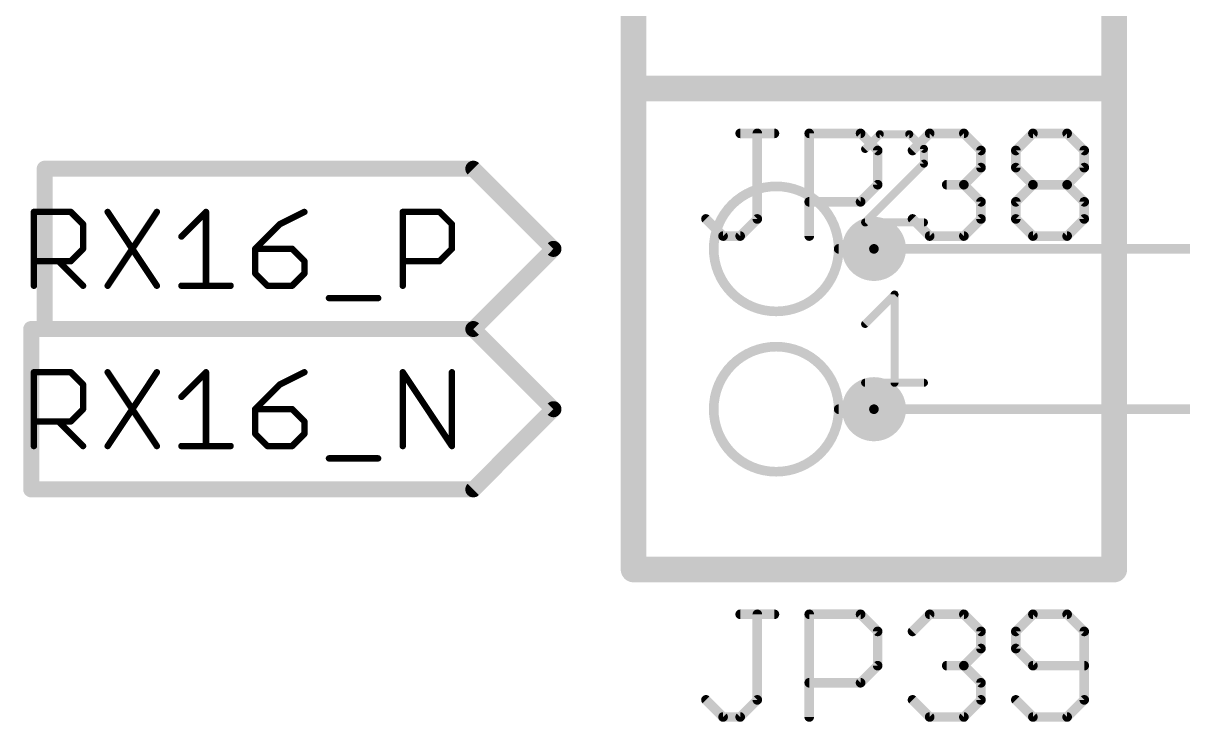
# Model space of a CAD drawing. Extents: x -72 to 265, y -97 to 216.
# Drawn here: x -71.91 to -53.52, y -63.37 to -52.3 of the extents above; entities that cross this region are included whole.
import ezdxf

# ---------------------------------------------------------------- set-up
doc = ezdxf.new("R2010")
doc.units = 0
for name, color, linetype in [('91', 94, 'CONTINUOUS'), ('94', 14, 'CONTINUOUS'), ('95', 251, 'CONTINUOUS')]:
    doc.layers.add(name, color=color, linetype=linetype)

msp = doc.modelspace()

# ---------------------------------------------------------------- linework, layer by layer
at = {"layer": '91'}
for points, const_width in [([(-58.42, -56.134, 1), (-58.42, -55.626, 1), (-58.42, -56.134)], 0.508), ([(-58.42, -55.8419, 1), (-58.42, -55.9181)], 0.0762), ([(-58.42, -58.674, 1), (-58.42, -58.166, 1), (-58.42, -58.674)], 0.508), ([(-58.42, -58.3819, 1), (-58.42, -58.4581)], 0.0762)]:
    msp.add_lwpolyline(points, format="xyb", dxfattribs=dict(at, const_width=const_width))
at = {"layer": '91', "const_width": 0.1524}
for points in [[(-58.42, -55.88), (-45.72, -55.88)], [(-58.42, -58.42), (-45.72, -58.42)]]:
    msp.add_lwpolyline(points, dxfattribs=at)
at = {"layer": '94'}
for points, const_width in [([(-62.23, -45.72), (-62.23, -53.34)], 0.4064), ([(-54.61, -53.34), (-54.61, -45.72)], 0.4064), ([(-62.23, -53.34), (-54.61, -53.34)], 0.4064), ([(-54.61, -53.34), (-62.23, -53.34)], 0.4064), ([(-62.23, -53.34), (-62.23, -60.96)], 0.4064), ([(-54.61, -60.96), (-54.61, -53.34)], 0.4064), ([(-58.42, -55.88), (-58.9788, -55.88)], 0.1524), ([(-58.42, -58.42), (-58.9788, -58.42)], 0.1524), ([(-62.23, -60.96), (-54.61, -60.96)], 0.4064)]:
    msp.add_lwpolyline(points, dxfattribs=dict(at, const_width=const_width))
for points, const_width in [([(-62.23, -53.2384, 1), (-62.23, -53.4416)], 0.2032), ([(-62.23, -53.2384, 1), (-62.23, -53.4416)], 0.2032), ([(-62.1284, -53.34, 1), (-62.3316, -53.34)], 0.2032), ([(-62.3316, -53.34, 1), (-62.1284, -53.34)], 0.2032), ([(-54.5084, -53.34, 1), (-54.7116, -53.34)], 0.2032), ([(-54.7116, -53.34, 1), (-54.5084, -53.34)], 0.2032), ([(-54.61, -53.4416, 1), (-54.61, -53.2384)], 0.2032), ([(-54.61, -53.4416, 1), (-54.61, -53.2384)], 0.2032), ([(-59.9694, -56.8706, 1), (-59.9694, -54.8894, 1), (-59.9694, -56.8706)], 0.1524), ([(-58.9788, -55.8419, 1), (-58.9788, -55.9181)], 0.0762), ([(-58.42, -55.9181, 1), (-58.42, -55.8419)], 0.0762), ([(-59.9694, -59.4106, 1), (-59.9694, -57.4294, 1), (-59.9694, -59.4106)], 0.1524), ([(-58.9788, -58.3819, 1), (-58.9788, -58.4581)], 0.0762), ([(-58.42, -58.4581, 1), (-58.42, -58.3819)], 0.0762), ([(-62.23, -60.8584, 1), (-62.23, -61.0616)], 0.2032), ([(-54.61, -61.0616, 1), (-54.61, -60.8584)], 0.2032), ([(-62.3316, -60.96, 1), (-62.1284, -60.96)], 0.2032), ([(-54.7116, -60.96, 1), (-54.5084, -60.96)], 0.2032)]:
    msp.add_lwpolyline(points, format="xyb", dxfattribs=dict(at, const_width=const_width))
at = {"layer": '95'}
for points, const_width in [([(-60.5401, -54.0498), (-59.9978, -54.0498)], 0.1524), ([(-60.2689, -55.4056), (-60.2689, -54.0498)], 0.1524), ([(-59.4453, -55.6768), (-59.4453, -54.0498)], 0.1524), ([(-59.4453, -54.0498), (-58.6318, -54.0498)], 0.1524), ([(-58.6318, -54.0498), (-58.3606, -54.321)], 0.1524), ([(-58.3267, -54.0627), (-58.5597, -54.2957)], 0.127), ([(-57.8606, -54.0627), (-58.3267, -54.0627)], 0.127), ([(-57.6276, -54.2957), (-57.8606, -54.0627)], 0.127), ([(-57.8081, -54.321), (-57.537, -54.0498)], 0.1524), ([(-57.537, -54.0498), (-56.9946, -54.0498)], 0.1524), ([(-56.9946, -54.0498), (-56.7235, -54.321)], 0.1524), ([(-56.171, -54.321), (-55.8998, -54.0498)], 0.1524), ([(-55.8998, -54.0498), (-55.3575, -54.0498)], 0.1524), ([(-55.3575, -54.0498), (-55.0863, -54.321)], 0.1524), ([(-58.3606, -54.321), (-58.3606, -54.8633)], 0.1524), ([(-57.6276, -54.5288), (-57.6276, -54.2957)], 0.127), ([(-56.7235, -54.321), (-56.7235, -54.5921)], 0.1524), ([(-56.171, -54.5921), (-56.171, -54.321)], 0.1524), ([(-55.0863, -54.321), (-55.0863, -54.5921)], 0.1524), ([(-64.77, -54.61), (-71.5639, -54.61)], 0.254), ([(-71.5639, -57.15), (-71.5639, -54.61)], 0.254), ([(-63.5, -55.88), (-64.77, -54.61)], 0.254), ([(-58.5597, -55.4609), (-57.6276, -54.5288)], 0.127), ([(-56.7235, -54.5921), (-56.9946, -54.8633)], 0.1524), ([(-55.8998, -54.8633), (-56.171, -54.5921)], 0.1524), ([(-55.0863, -54.5921), (-55.3575, -54.8633)], 0.1524), ([(-58.3606, -54.8633), (-58.6318, -55.1345)], 0.1524), ([(-56.9946, -54.8633), (-57.2658, -54.8633)], 0.1524), ([(-56.9946, -54.8633), (-56.7235, -55.1345)], 0.1524), ([(-56.171, -55.1345), (-55.8998, -54.8633)], 0.1524), ([(-55.8998, -54.8633), (-55.3575, -54.8633)], 0.1524), ([(-55.3575, -54.8633), (-55.0863, -55.1345)], 0.1524), ([(-58.6318, -55.1345), (-59.4453, -55.1345)], 0.1524), ([(-56.7235, -55.1345), (-56.7235, -55.4056)], 0.1524), ([(-56.171, -55.4056), (-56.171, -55.1345)], 0.1524), ([(-55.0863, -55.1345), (-55.0863, -55.4056)], 0.1524), ([(-71.7356, -56.4642), (-71.7356, -55.2948)], 0.1016), ([(-71.7356, -55.2948), (-71.1509, -55.2948)], 0.1016), ([(-71.1509, -55.2948), (-70.956, -55.4897)], 0.1016), ([(-70.5662, -55.2948), (-69.7866, -56.4642)], 0.1016), ([(-69.7866, -55.2948), (-70.5662, -56.4642)], 0.1016), ([(-69.3968, -55.6846), (-69.007, -55.2948)], 0.1016), ([(-69.007, -55.2948), (-69.007, -56.4642)], 0.1016), ([(-67.4478, -55.2948), (-67.8376, -55.4897)], 0.1016), ([(-65.8886, -56.4642), (-65.8886, -55.2948)], 0.1016), ([(-65.8886, -55.2948), (-65.3039, -55.2948)], 0.1016), ([(-65.3039, -55.2948), (-65.109, -55.4897)], 0.1016), ([(-70.956, -55.4897), (-70.956, -55.8795)], 0.1016), ([(-67.8376, -55.4897), (-68.2274, -55.8795)], 0.1016), ([(-65.109, -55.4897), (-65.109, -55.8795)], 0.1016), ([(-61.0824, -55.4056), (-60.8113, -55.6768)], 0.1524), ([(-60.5401, -55.6768), (-60.2689, -55.4056)], 0.1524), ([(-57.6276, -55.4609), (-58.5597, -55.4609)], 0.127), ([(-57.537, -55.6768), (-57.8081, -55.4056)], 0.1524), ([(-56.7235, -55.4056), (-56.9946, -55.6768)], 0.1524), ([(-55.8998, -55.6768), (-56.171, -55.4056)], 0.1524), ([(-55.0863, -55.4056), (-55.3575, -55.6768)], 0.1524), ([(-60.8113, -55.6768), (-60.5401, -55.6768)], 0.1524), ([(-56.9946, -55.6768), (-57.537, -55.6768)], 0.1524), ([(-55.3575, -55.6768), (-55.8998, -55.6768)], 0.1524), ([(-70.956, -55.8795), (-71.1509, -56.0744)], 0.1016), ([(-68.2274, -55.8795), (-68.2274, -56.2693)], 0.1016), ([(-67.6427, -55.8795), (-68.2274, -55.8795)], 0.1016), ([(-67.4478, -56.0744), (-67.6427, -55.8795)], 0.1016), ([(-65.109, -55.8795), (-65.3039, -56.0744)], 0.1016), ([(-63.5, -55.88), (-64.77, -57.15)], 0.254), ([(-71.1509, -56.0744), (-71.7356, -56.0744)], 0.1016), ([(-71.3458, -56.0744), (-70.956, -56.4642)], 0.1016), ([(-67.4478, -56.2693), (-67.4478, -56.0744)], 0.1016), ([(-65.3039, -56.0744), (-65.8886, -56.0744)], 0.1016), ([(-68.2274, -56.2693), (-68.0325, -56.4642)], 0.1016), ([(-67.6427, -56.4642), (-67.4478, -56.2693)], 0.1016), ([(-69.3968, -56.4642), (-68.6172, -56.4642)], 0.1016), ([(-68.0325, -56.4642), (-67.6427, -56.4642)], 0.1016), ([(-67.058, -56.6591), (-66.2784, -56.6591)], 0.1016), ([(-58.5597, -57.0688), (-58.0936, -56.6027)], 0.127), ([(-58.0936, -56.6027), (-58.0936, -58.0009)], 0.127), ([(-64.77, -57.15), (-71.7781, -57.15)], 0.254), ([(-71.7781, -59.69), (-71.7781, -57.15)], 0.254), ([(-64.77, -57.15), (-71.5639, -57.15)], 0.254), ([(-63.5, -58.42), (-64.77, -57.15)], 0.254), ([(-71.7356, -59.0042), (-71.7356, -57.8348)], 0.1016), ([(-71.7356, -57.8348), (-71.1509, -57.8348)], 0.1016), ([(-71.1509, -57.8348), (-70.956, -58.0297)], 0.1016), ([(-70.5662, -57.8348), (-69.7866, -59.0042)], 0.1016), ([(-69.7866, -57.8348), (-70.5662, -59.0042)], 0.1016), ([(-69.3968, -58.2246), (-69.007, -57.8348)], 0.1016), ([(-69.007, -57.8348), (-69.007, -59.0042)], 0.1016), ([(-67.4478, -57.8348), (-67.8376, -58.0297)], 0.1016), ([(-65.8886, -59.0042), (-65.8886, -57.8348)], 0.1016), ([(-65.8886, -57.8348), (-65.109, -59.0042)], 0.1016), ([(-65.109, -59.0042), (-65.109, -57.8348)], 0.1016), ([(-70.956, -58.0297), (-70.956, -58.4195)], 0.1016), ([(-67.8376, -58.0297), (-68.2274, -58.4195)], 0.1016), ([(-58.5597, -58.0009), (-57.6276, -58.0009)], 0.127), ([(-70.956, -58.4195), (-71.1509, -58.6144)], 0.1016), ([(-68.2274, -58.4195), (-68.2274, -58.8093)], 0.1016), ([(-67.6427, -58.4195), (-68.2274, -58.4195)], 0.1016), ([(-67.4478, -58.6144), (-67.6427, -58.4195)], 0.1016), ([(-63.5, -58.42), (-64.77, -59.69)], 0.254), ([(-71.1509, -58.6144), (-71.7356, -58.6144)], 0.1016), ([(-71.3458, -58.6144), (-70.956, -59.0042)], 0.1016), ([(-67.4478, -58.8093), (-67.4478, -58.6144)], 0.1016), ([(-68.2274, -58.8093), (-68.0325, -59.0042)], 0.1016), ([(-67.6427, -59.0042), (-67.4478, -58.8093)], 0.1016), ([(-69.3968, -59.0042), (-68.6172, -59.0042)], 0.1016), ([(-68.0325, -59.0042), (-67.6427, -59.0042)], 0.1016), ([(-67.058, -59.1991), (-66.2784, -59.1991)], 0.1016), ([(-64.77, -59.69), (-71.7781, -59.69)], 0.254), ([(-60.5401, -61.6698), (-59.9978, -61.6698)], 0.1524), ([(-60.2689, -63.0256), (-60.2689, -61.6698)], 0.1524), ([(-59.4453, -63.2968), (-59.4453, -61.6698)], 0.1524), ([(-59.4453, -61.6698), (-58.6318, -61.6698)], 0.1524), ([(-58.6318, -61.6698), (-58.3606, -61.941)], 0.1524), ([(-57.8081, -61.941), (-57.537, -61.6698)], 0.1524), ([(-57.537, -61.6698), (-56.9946, -61.6698)], 0.1524), ([(-56.9946, -61.6698), (-56.7235, -61.941)], 0.1524), ([(-55.8998, -61.6698), (-56.171, -61.941)], 0.1524), ([(-55.3575, -61.6698), (-55.8998, -61.6698)], 0.1524), ([(-55.0863, -61.941), (-55.3575, -61.6698)], 0.1524), ([(-58.3606, -61.941), (-58.3606, -62.4833)], 0.1524), ([(-56.7235, -61.941), (-56.7235, -62.2121)], 0.1524), ([(-56.171, -61.941), (-56.171, -62.2121)], 0.1524), ([(-55.0863, -63.0256), (-55.0863, -61.941)], 0.1524), ([(-56.7235, -62.2121), (-56.9946, -62.4833)], 0.1524), ([(-56.171, -62.2121), (-55.8998, -62.4833)], 0.1524), ([(-58.3606, -62.4833), (-58.6318, -62.7545)], 0.1524), ([(-56.9946, -62.4833), (-57.2658, -62.4833)], 0.1524), ([(-56.9946, -62.4833), (-56.7235, -62.7545)], 0.1524), ([(-55.8998, -62.4833), (-55.0863, -62.4833)], 0.1524), ([(-58.6318, -62.7545), (-59.4453, -62.7545)], 0.1524), ([(-56.7235, -62.7545), (-56.7235, -63.0256)], 0.1524), ([(-61.0824, -63.0256), (-60.8113, -63.2968)], 0.1524), ([(-60.5401, -63.2968), (-60.2689, -63.0256)], 0.1524), ([(-57.537, -63.2968), (-57.8081, -63.0256)], 0.1524), ([(-56.7235, -63.0256), (-56.9946, -63.2968)], 0.1524), ([(-56.171, -63.0256), (-55.8998, -63.2968)], 0.1524), ([(-55.3575, -63.2968), (-55.0863, -63.0256)], 0.1524), ([(-60.8113, -63.2968), (-60.5401, -63.2968)], 0.1524), ([(-56.9946, -63.2968), (-57.537, -63.2968)], 0.1524), ([(-55.8998, -63.2968), (-55.3575, -63.2968)], 0.1524)]:
    msp.add_lwpolyline(points, dxfattribs=dict(at, const_width=const_width))
for points, const_width in [([(-60.5401, -54.0117, 1), (-60.5401, -54.0879)], 0.0762), ([(-60.2308, -54.0498, 1), (-60.307, -54.0498)], 0.0762), ([(-59.9978, -54.0879, 1), (-59.9978, -54.0117)], 0.0762), ([(-59.4072, -54.0498, 1), (-59.4834, -54.0498)], 0.0762), ([(-59.4453, -54.0117, 1), (-59.4453, -54.0879)], 0.0762), ([(-58.6048, -54.0229, 1), (-58.6587, -54.0768)], 0.0762), ([(-58.6318, -54.0879, 1), (-58.6318, -54.0117)], 0.0762), ([(-58.3267, -54.031, 1), (-58.3267, -54.0945)], 0.0635), ([(-58.3042, -54.0852, 1), (-58.3491, -54.0403)], 0.0635), ([(-57.8382, -54.0403, 1), (-57.8831, -54.0852)], 0.0635), ([(-57.8606, -54.0945, 1), (-57.8606, -54.031)], 0.0635), ([(-57.537, -54.0117, 1), (-57.537, -54.0879)], 0.0762), ([(-57.51, -54.0768, 1), (-57.5639, -54.0229)], 0.0762), ([(-56.9677, -54.0229, 1), (-57.0216, -54.0768)], 0.0762), ([(-56.9946, -54.0879, 1), (-56.9946, -54.0117)], 0.0762), ([(-55.8998, -54.0117, 1), (-55.8998, -54.0879)], 0.0762), ([(-55.8729, -54.0768, 1), (-55.9267, -54.0229)], 0.0762), ([(-55.3305, -54.0229, 1), (-55.3844, -54.0768)], 0.0762), ([(-55.3575, -54.0879, 1), (-55.3575, -54.0117)], 0.0762), ([(-58.5822, -54.2733, 1), (-58.5372, -54.3182)], 0.0635), ([(-58.3225, -54.321, 1), (-58.3987, -54.321)], 0.0762), ([(-58.3876, -54.3479, 1), (-58.3337, -54.294)], 0.0762), ([(-57.8351, -54.294, 1), (-57.7812, -54.3479)], 0.0762), ([(-57.5958, -54.2957, 1), (-57.6593, -54.2957)], 0.0635), ([(-57.65, -54.3182, 1), (-57.6051, -54.2733)], 0.0635), ([(-56.6854, -54.321, 1), (-56.7616, -54.321)], 0.0762), ([(-56.7504, -54.3479, 1), (-56.6965, -54.294)], 0.0762), ([(-56.1329, -54.321, 1), (-56.2091, -54.321)], 0.0762), ([(-56.1979, -54.294, 1), (-56.144, -54.3479)], 0.0762), ([(-55.0482, -54.321, 1), (-55.1244, -54.321)], 0.0762), ([(-55.1132, -54.3479, 1), (-55.0594, -54.294)], 0.0762), ([(-71.5639, -54.5465, 1), (-71.5639, -54.6735)], 0.127), ([(-71.5004, -54.61, 1), (-71.6274, -54.61)], 0.127), ([(-64.7251, -54.5651, 1), (-64.8149, -54.6549)], 0.127), ([(-64.77, -54.6735, 1), (-64.77, -54.5465)], 0.127), ([(-57.6593, -54.5288, 1), (-57.5958, -54.5288)], 0.0635), ([(-57.6051, -54.5512, 1), (-57.65, -54.5063)], 0.0635), ([(-56.7616, -54.5921, 1), (-56.6854, -54.5921)], 0.0762), ([(-56.6965, -54.6191, 1), (-56.7504, -54.5652)], 0.0762), ([(-56.144, -54.5652, 1), (-56.1979, -54.6191)], 0.0762), ([(-56.2091, -54.5921, 1), (-56.1329, -54.5921)], 0.0762), ([(-55.1244, -54.5921, 1), (-55.0482, -54.5921)], 0.0762), ([(-55.0594, -54.6191, 1), (-55.1132, -54.5652)], 0.0762), ([(-58.3987, -54.8633, 1), (-58.3225, -54.8633)], 0.0762), ([(-58.3337, -54.8902, 1), (-58.3876, -54.8364)], 0.0762), ([(-57.2658, -54.8252, 1), (-57.2658, -54.9014)], 0.0762), ([(-56.9677, -54.8364, 1), (-57.0216, -54.8902)], 0.0762), ([(-57.0216, -54.8364, 1), (-56.9677, -54.8902)], 0.0762), ([(-56.9946, -54.9014, 1), (-56.9946, -54.8252)], 0.0762), ([(-55.8998, -54.8252, 1), (-55.8998, -54.9014)], 0.0762), ([(-55.8729, -54.8902, 1), (-55.9267, -54.8364)], 0.0762), ([(-55.9267, -54.8902, 1), (-55.8729, -54.8364)], 0.0762), ([(-55.3305, -54.8364, 1), (-55.3844, -54.8902)], 0.0762), ([(-55.3844, -54.8364, 1), (-55.3305, -54.8902)], 0.0762), ([(-55.3575, -54.9014, 1), (-55.3575, -54.8252)], 0.0762), ([(-59.4453, -55.0964, 1), (-59.4453, -55.1726)], 0.0762), ([(-58.6587, -55.1075, 1), (-58.6048, -55.1614)], 0.0762), ([(-58.6318, -55.1726, 1), (-58.6318, -55.0964)], 0.0762), ([(-56.6854, -55.1345, 1), (-56.7616, -55.1345)], 0.0762), ([(-56.7504, -55.1614, 1), (-56.6965, -55.1075)], 0.0762), ([(-56.1329, -55.1345, 1), (-56.2091, -55.1345)], 0.0762), ([(-56.1979, -55.1075, 1), (-56.144, -55.1614)], 0.0762), ([(-55.0482, -55.1345, 1), (-55.1244, -55.1345)], 0.0762), ([(-55.1132, -55.1614, 1), (-55.0594, -55.1075)], 0.0762), ([(-71.7102, -55.2948, 1), (-71.761, -55.2948)], 0.0508), ([(-71.7356, -55.2694, 1), (-71.7356, -55.3202)], 0.0508), ([(-71.1329, -55.2768, 1), (-71.1689, -55.3128)], 0.0508), ([(-71.1509, -55.3202, 1), (-71.1509, -55.2694)], 0.0508), ([(-70.5451, -55.2807, 1), (-70.5873, -55.3089)], 0.0508), ([(-69.7655, -55.3089, 1), (-69.8077, -55.2807)], 0.0508), ([(-68.9816, -55.2948, 1), (-69.0324, -55.2948)], 0.0508), ([(-68.989, -55.3128, 1), (-69.025, -55.2768)], 0.0508), ([(-67.4365, -55.3175, 1), (-67.4592, -55.2721)], 0.0508), ([(-65.8632, -55.2948, 1), (-65.914, -55.2948)], 0.0508), ([(-65.8886, -55.2694, 1), (-65.8886, -55.3202)], 0.0508), ([(-65.286, -55.2768, 1), (-65.3219, -55.3128)], 0.0508), ([(-65.3039, -55.3202, 1), (-65.3039, -55.2694)], 0.0508), ([(-70.9306, -55.4897, 1), (-70.9814, -55.4897)], 0.0508), ([(-70.974, -55.5077, 1), (-70.938, -55.4717)], 0.0508), ([(-67.849, -55.467, 1), (-67.8263, -55.5124)], 0.0508), ([(-67.8196, -55.5077, 1), (-67.8556, -55.4717)], 0.0508), ([(-65.0836, -55.4897, 1), (-65.1344, -55.4897)], 0.0508), ([(-65.127, -55.5077, 1), (-65.0911, -55.4717)], 0.0508), ([(-61.0555, -55.3787, 1), (-61.1094, -55.4326)], 0.0762), ([(-60.307, -55.4056, 1), (-60.2308, -55.4056)], 0.0762), ([(-60.242, -55.4326, 1), (-60.2959, -55.3787)], 0.0762), ([(-58.5822, -55.4384, 1), (-58.5372, -55.4834)], 0.0635), ([(-58.5597, -55.4291, 1), (-58.5597, -55.4927)], 0.0635), ([(-57.7812, -55.3787, 1), (-57.8351, -55.4326)], 0.0762), ([(-57.6276, -55.4927, 1), (-57.6276, -55.4291)], 0.0635), ([(-56.7616, -55.4056, 1), (-56.6854, -55.4056)], 0.0762), ([(-56.6965, -55.4326, 1), (-56.7504, -55.3787)], 0.0762), ([(-56.144, -55.3787, 1), (-56.1979, -55.4326)], 0.0762), ([(-56.2091, -55.4056, 1), (-56.1329, -55.4056)], 0.0762), ([(-55.1244, -55.4056, 1), (-55.0482, -55.4056)], 0.0762), ([(-55.0594, -55.4326, 1), (-55.1132, -55.3787)], 0.0762), ([(-69.4148, -55.6666, 1), (-69.3788, -55.7026)], 0.0508), ([(-60.8113, -55.6387, 1), (-60.8113, -55.7149)], 0.0762), ([(-60.8382, -55.7037, 1), (-60.7843, -55.6499)], 0.0762), ([(-60.567, -55.6499, 1), (-60.5132, -55.7037)], 0.0762), ([(-60.5401, -55.7149, 1), (-60.5401, -55.6387)], 0.0762), ([(-59.4834, -55.6768, 1), (-59.4072, -55.6768)], 0.0762), ([(-57.537, -55.6387, 1), (-57.537, -55.7149)], 0.0762), ([(-57.5639, -55.7037, 1), (-57.51, -55.6499)], 0.0762), ([(-57.0216, -55.6499, 1), (-56.9677, -55.7037)], 0.0762), ([(-56.9946, -55.7149, 1), (-56.9946, -55.6387)], 0.0762), ([(-55.8998, -55.6387, 1), (-55.8998, -55.7149)], 0.0762), ([(-55.9267, -55.7037, 1), (-55.8729, -55.6499)], 0.0762), ([(-55.3844, -55.6499, 1), (-55.3305, -55.7037)], 0.0762), ([(-55.3575, -55.7149, 1), (-55.3575, -55.6387)], 0.0762), ([(-70.9814, -55.8795, 1), (-70.9306, -55.8795)], 0.0508), ([(-70.938, -55.8975, 1), (-70.974, -55.8615)], 0.0508), ([(-68.2454, -55.8615, 1), (-68.2094, -55.8975)], 0.0508), ([(-68.202, -55.8795, 1), (-68.2528, -55.8795)], 0.0508), ([(-68.2274, -55.8541, 1), (-68.2274, -55.9049)], 0.0508), ([(-67.6247, -55.8615, 1), (-67.6607, -55.8975)], 0.0508), ([(-67.6427, -55.9049, 1), (-67.6427, -55.8541)], 0.0508), ([(-65.1344, -55.8795, 1), (-65.0836, -55.8795)], 0.0508), ([(-65.0911, -55.8975, 1), (-65.127, -55.8615)], 0.0508), ([(-63.4551, -55.9249, 1), (-63.5449, -55.8351)], 0.127), ([(-63.5449, -55.9249, 1), (-63.4551, -55.8351)], 0.127), ([(-71.7356, -56.049, 1), (-71.7356, -56.0998)], 0.0508), ([(-71.3278, -56.0564, 1), (-71.3638, -56.0924)], 0.0508), ([(-71.1689, -56.0564, 1), (-71.1329, -56.0924)], 0.0508), ([(-71.1509, -56.0998, 1), (-71.1509, -56.049)], 0.0508), ([(-67.4224, -56.0744, 1), (-67.4732, -56.0744)], 0.0508), ([(-67.4658, -56.0924, 1), (-67.4298, -56.0564)], 0.0508), ([(-65.8886, -56.049, 1), (-65.8886, -56.0998)], 0.0508), ([(-65.3219, -56.0564, 1), (-65.286, -56.0924)], 0.0508), ([(-65.3039, -56.0998, 1), (-65.3039, -56.049)], 0.0508), ([(-68.2094, -56.2513, 1), (-68.2454, -56.2873)], 0.0508), ([(-68.2528, -56.2693, 1), (-68.202, -56.2693)], 0.0508), ([(-67.4732, -56.2693, 1), (-67.4224, -56.2693)], 0.0508), ([(-67.4298, -56.2873, 1), (-67.4658, -56.2513)], 0.0508), ([(-70.974, -56.4822, 1), (-70.938, -56.4462)], 0.0508), ([(-70.5873, -56.4501, 1), (-70.5451, -56.4783)], 0.0508), ([(-69.8077, -56.4783, 1), (-69.7655, -56.4501)], 0.0508), ([(-69.3968, -56.4388, 1), (-69.3968, -56.4896)], 0.0508), ([(-68.6172, -56.4896, 1), (-68.6172, -56.4388)], 0.0508), ([(-68.0325, -56.4388, 1), (-68.0325, -56.4896)], 0.0508), ([(-68.0505, -56.4822, 1), (-68.0145, -56.4462)], 0.0508), ([(-67.6607, -56.4462, 1), (-67.6247, -56.4822)], 0.0508), ([(-67.6427, -56.4896, 1), (-67.6427, -56.4388)], 0.0508), ([(-71.761, -56.4642, 1), (-71.7102, -56.4642)], 0.0508), ([(-69.0324, -56.4642, 1), (-68.9816, -56.4642)], 0.0508), ([(-67.058, -56.6337, 1), (-67.058, -56.6845)], 0.0508), ([(-66.2784, -56.6845, 1), (-66.2784, -56.6337)], 0.0508), ([(-65.914, -56.4642, 1), (-65.8632, -56.4642)], 0.0508), ([(-58.0619, -56.6027, 1), (-58.1254, -56.6027)], 0.0635), ([(-58.0712, -56.6252, 1), (-58.1161, -56.5803)], 0.0635), ([(-71.7781, -57.0865, 1), (-71.7781, -57.2135)], 0.127), ([(-71.7146, -57.15, 1), (-71.8416, -57.15)], 0.127), ([(-71.5639, -57.0865, 1), (-71.5639, -57.2135)], 0.127), ([(-71.6274, -57.15, 1), (-71.5004, -57.15)], 0.127), ([(-64.7251, -57.1051, 1), (-64.8149, -57.1949)], 0.127), ([(-64.8149, -57.1051, 1), (-64.7251, -57.1949)], 0.127), ([(-64.77, -57.2135, 1), (-64.77, -57.0865)], 0.127), ([(-64.77, -57.2135, 1), (-64.77, -57.0865)], 0.127), ([(-58.5822, -57.0463, 1), (-58.5372, -57.0912)], 0.0635), ([(-71.7102, -57.8348, 1), (-71.761, -57.8348)], 0.0508), ([(-71.7356, -57.8094, 1), (-71.7356, -57.8602)], 0.0508), ([(-71.1329, -57.8168, 1), (-71.1689, -57.8528)], 0.0508), ([(-71.1509, -57.8602, 1), (-71.1509, -57.8094)], 0.0508), ([(-70.5451, -57.8207, 1), (-70.5873, -57.8489)], 0.0508), ([(-69.7655, -57.8489, 1), (-69.8077, -57.8207)], 0.0508), ([(-68.9816, -57.8348, 1), (-69.0324, -57.8348)], 0.0508), ([(-68.989, -57.8528, 1), (-69.025, -57.8168)], 0.0508), ([(-67.4365, -57.8575, 1), (-67.4592, -57.8121)], 0.0508), ([(-65.8632, -57.8348, 1), (-65.914, -57.8348)], 0.0508), ([(-65.8675, -57.8207, 1), (-65.9097, -57.8489)], 0.0508), ([(-65.0836, -57.8348, 1), (-65.1344, -57.8348)], 0.0508), ([(-70.9306, -58.0297, 1), (-70.9814, -58.0297)], 0.0508), ([(-70.974, -58.0477, 1), (-70.938, -58.0117)], 0.0508), ([(-67.849, -58.007, 1), (-67.8263, -58.0524)], 0.0508), ([(-67.8196, -58.0477, 1), (-67.8556, -58.0117)], 0.0508), ([(-58.5597, -57.9691, 1), (-58.5597, -58.0327)], 0.0635), ([(-58.1254, -58.0009, 1), (-58.0619, -58.0009)], 0.0635), ([(-57.6276, -58.0327, 1), (-57.6276, -57.9691)], 0.0635), ([(-69.4148, -58.2066, 1), (-69.3788, -58.2426)], 0.0508), ([(-70.9814, -58.4195, 1), (-70.9306, -58.4195)], 0.0508), ([(-70.938, -58.4375, 1), (-70.974, -58.4015)], 0.0508), ([(-68.2454, -58.4015, 1), (-68.2094, -58.4375)], 0.0508), ([(-68.202, -58.4195, 1), (-68.2528, -58.4195)], 0.0508), ([(-68.2274, -58.3941, 1), (-68.2274, -58.4449)], 0.0508), ([(-67.6247, -58.4015, 1), (-67.6607, -58.4375)], 0.0508), ([(-67.6427, -58.4449, 1), (-67.6427, -58.3941)], 0.0508), ([(-63.4551, -58.4649, 1), (-63.5449, -58.3751)], 0.127), ([(-63.5449, -58.4649, 1), (-63.4551, -58.3751)], 0.127), ([(-71.7356, -58.589, 1), (-71.7356, -58.6398)], 0.0508), ([(-71.3278, -58.5964, 1), (-71.3638, -58.6324)], 0.0508), ([(-71.1689, -58.5964, 1), (-71.1329, -58.6324)], 0.0508), ([(-71.1509, -58.6398, 1), (-71.1509, -58.589)], 0.0508), ([(-67.4224, -58.6144, 1), (-67.4732, -58.6144)], 0.0508), ([(-67.4658, -58.6324, 1), (-67.4298, -58.5964)], 0.0508), ([(-68.2094, -58.7913, 1), (-68.2454, -58.8273)], 0.0508), ([(-68.2528, -58.8093, 1), (-68.202, -58.8093)], 0.0508), ([(-67.4732, -58.8093, 1), (-67.4224, -58.8093)], 0.0508), ([(-67.4298, -58.8273, 1), (-67.4658, -58.7913)], 0.0508), ([(-71.761, -59.0042, 1), (-71.7102, -59.0042)], 0.0508), ([(-70.974, -59.0222, 1), (-70.938, -58.9862)], 0.0508), ([(-70.5873, -58.9901, 1), (-70.5451, -59.0183)], 0.0508), ([(-69.8077, -59.0183, 1), (-69.7655, -58.9901)], 0.0508), ([(-69.3968, -58.9788, 1), (-69.3968, -59.0296)], 0.0508), ([(-69.0324, -59.0042, 1), (-68.9816, -59.0042)], 0.0508), ([(-68.6172, -59.0296, 1), (-68.6172, -58.9788)], 0.0508), ([(-68.0325, -58.9788, 1), (-68.0325, -59.0296)], 0.0508), ([(-68.0505, -59.0222, 1), (-68.0145, -58.9862)], 0.0508), ([(-67.6607, -58.9862, 1), (-67.6247, -59.0222)], 0.0508), ([(-67.6427, -59.0296, 1), (-67.6427, -58.9788)], 0.0508), ([(-65.914, -59.0042, 1), (-65.8632, -59.0042)], 0.0508), ([(-65.1344, -59.0042, 1), (-65.0836, -59.0042)], 0.0508), ([(-65.1301, -59.0183, 1), (-65.0879, -58.9901)], 0.0508), ([(-67.058, -59.1737, 1), (-67.058, -59.2245)], 0.0508), ([(-66.2784, -59.2245, 1), (-66.2784, -59.1737)], 0.0508), ([(-71.7781, -59.6265, 1), (-71.7781, -59.7535)], 0.127), ([(-71.8416, -59.69, 1), (-71.7146, -59.69)], 0.127), ([(-64.8149, -59.6451, 1), (-64.7251, -59.7349)], 0.127), ([(-64.77, -59.7535, 1), (-64.77, -59.6265)], 0.127), ([(-60.5401, -61.6317, 1), (-60.5401, -61.7079)], 0.0762), ([(-60.2308, -61.6698, 1), (-60.307, -61.6698)], 0.0762), ([(-59.9978, -61.7079, 1), (-59.9978, -61.6317)], 0.0762), ([(-59.4072, -61.6698, 1), (-59.4834, -61.6698)], 0.0762), ([(-59.4453, -61.6317, 1), (-59.4453, -61.7079)], 0.0762), ([(-58.6048, -61.6429, 1), (-58.6587, -61.6968)], 0.0762), ([(-58.6318, -61.7079, 1), (-58.6318, -61.6317)], 0.0762), ([(-57.537, -61.6317, 1), (-57.537, -61.7079)], 0.0762), ([(-57.51, -61.6968, 1), (-57.5639, -61.6429)], 0.0762), ([(-56.9677, -61.6429, 1), (-57.0216, -61.6968)], 0.0762), ([(-56.9946, -61.7079, 1), (-56.9946, -61.6317)], 0.0762), ([(-55.8998, -61.6317, 1), (-55.8998, -61.7079)], 0.0762), ([(-55.8729, -61.6968, 1), (-55.9267, -61.6429)], 0.0762), ([(-55.3305, -61.6429, 1), (-55.3844, -61.6968)], 0.0762), ([(-55.3575, -61.7079, 1), (-55.3575, -61.6317)], 0.0762), ([(-58.3225, -61.941, 1), (-58.3987, -61.941)], 0.0762), ([(-58.3876, -61.9679, 1), (-58.3337, -61.914)], 0.0762), ([(-57.8351, -61.914, 1), (-57.7812, -61.9679)], 0.0762), ([(-56.6854, -61.941, 1), (-56.7616, -61.941)], 0.0762), ([(-56.7504, -61.9679, 1), (-56.6965, -61.914)], 0.0762), ([(-56.1329, -61.941, 1), (-56.2091, -61.941)], 0.0762), ([(-56.1979, -61.914, 1), (-56.144, -61.9679)], 0.0762), ([(-55.0482, -61.941, 1), (-55.1244, -61.941)], 0.0762), ([(-55.1132, -61.9679, 1), (-55.0594, -61.914)], 0.0762), ([(-56.7616, -62.2121, 1), (-56.6854, -62.2121)], 0.0762), ([(-56.6965, -62.2391, 1), (-56.7504, -62.1852)], 0.0762), ([(-56.144, -62.1852, 1), (-56.1979, -62.2391)], 0.0762), ([(-56.2091, -62.2121, 1), (-56.1329, -62.2121)], 0.0762), ([(-58.3987, -62.4833, 1), (-58.3225, -62.4833)], 0.0762), ([(-58.3337, -62.5102, 1), (-58.3876, -62.4564)], 0.0762), ([(-57.2658, -62.4452, 1), (-57.2658, -62.5214)], 0.0762), ([(-56.9677, -62.4564, 1), (-57.0216, -62.5102)], 0.0762), ([(-57.0216, -62.4564, 1), (-56.9677, -62.5102)], 0.0762), ([(-56.9946, -62.5214, 1), (-56.9946, -62.4452)], 0.0762), ([(-55.8998, -62.4452, 1), (-55.8998, -62.5214)], 0.0762), ([(-55.9267, -62.5102, 1), (-55.8729, -62.4564)], 0.0762), ([(-55.0863, -62.5214, 1), (-55.0863, -62.4452)], 0.0762), ([(-59.4453, -62.7164, 1), (-59.4453, -62.7926)], 0.0762), ([(-58.6318, -62.7926, 1), (-58.6318, -62.7164)], 0.0762), ([(-56.6854, -62.7545, 1), (-56.7616, -62.7545)], 0.0762), ([(-58.6587, -62.7275, 1), (-58.6048, -62.7814)], 0.0762), ([(-56.7504, -62.7814, 1), (-56.6965, -62.7275)], 0.0762), ([(-61.0555, -62.9987, 1), (-61.1094, -63.0526)], 0.0762), ([(-60.307, -63.0256, 1), (-60.2308, -63.0256)], 0.0762), ([(-60.242, -63.0526, 1), (-60.2959, -62.9987)], 0.0762), ([(-57.7812, -62.9987, 1), (-57.8351, -63.0526)], 0.0762), ([(-56.7616, -63.0256, 1), (-56.6854, -63.0256)], 0.0762), ([(-56.6965, -63.0526, 1), (-56.7504, -62.9987)], 0.0762), ([(-56.144, -62.9987, 1), (-56.1979, -63.0526)], 0.0762), ([(-55.1244, -63.0256, 1), (-55.0482, -63.0256)], 0.0762), ([(-55.0594, -63.0526, 1), (-55.1132, -62.9987)], 0.0762), ([(-60.8113, -63.2587, 1), (-60.8113, -63.3349)], 0.0762), ([(-60.5401, -63.3349, 1), (-60.5401, -63.2587)], 0.0762), ([(-57.537, -63.2587, 1), (-57.537, -63.3349)], 0.0762), ([(-56.9946, -63.3349, 1), (-56.9946, -63.2587)], 0.0762), ([(-55.8998, -63.2587, 1), (-55.8998, -63.3349)], 0.0762), ([(-55.3575, -63.3349, 1), (-55.3575, -63.2587)], 0.0762), ([(-60.8382, -63.3237, 1), (-60.7843, -63.2699)], 0.0762), ([(-60.567, -63.2699, 1), (-60.5132, -63.3237)], 0.0762), ([(-59.4834, -63.2968, 1), (-59.4072, -63.2968)], 0.0762), ([(-57.5639, -63.3237, 1), (-57.51, -63.2699)], 0.0762), ([(-57.0216, -63.2699, 1), (-56.9677, -63.3237)], 0.0762), ([(-55.9267, -63.3237, 1), (-55.8729, -63.2699)], 0.0762), ([(-55.3844, -63.2699, 1), (-55.3305, -63.3237)], 0.0762)]:
    msp.add_lwpolyline(points, format="xyb", dxfattribs=dict(at, const_width=const_width))

doc.saveas('drawing.dxf')
